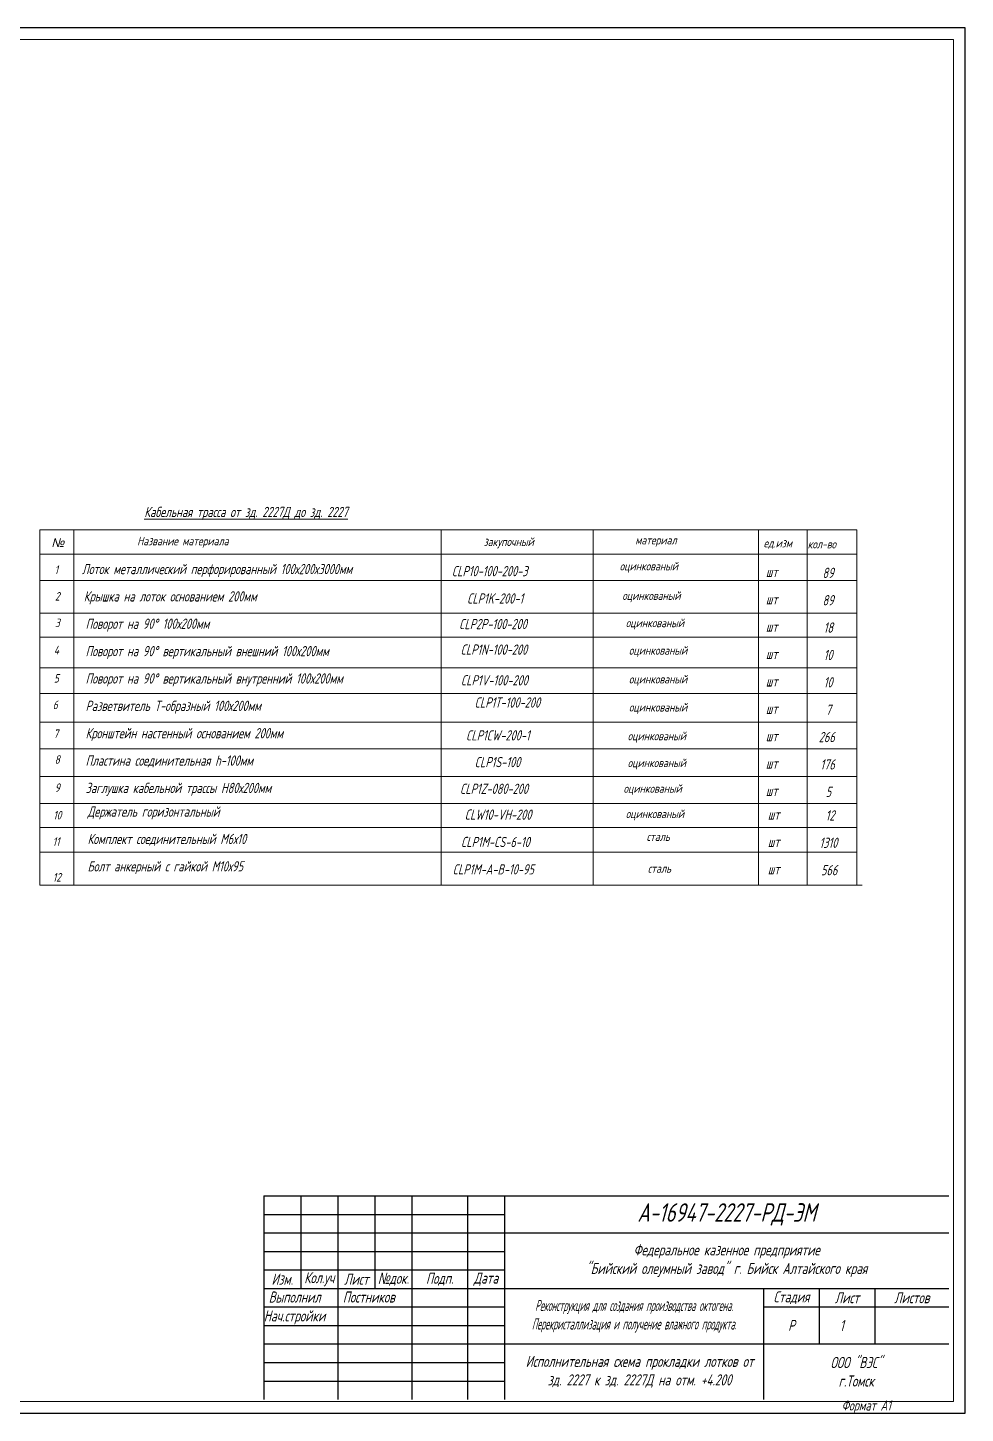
# Model space of a CAD drawing. Header units: millimetres. Extents: x -14296 to 10264, y -13087 to -5602.
# Drawn here: x -6656 to -6254, y -6200 to -5606 of the extents above; entities that cross this region are included whole.
import ezdxf

# ---------------------------------------------------------------- set-up
doc = ezdxf.new("R2010")
doc.units = ezdxf.units.MM
doc.linetypes.add('CENTER2', pattern=[1.125, 0.75, -0.125, 0.125, -0.125])
doc.linetypes.add('K5LT_BASIC', pattern=[0])
for name, color, linetype, lineweight in [('Рамка толстая', 7, 'Continuous', 15), ('Рамка тонкая', 5, 'Continuous', 25), ('Текст', 7, 'Continuous', 20), ('Штампы', 252, 'Continuous', 25), ('ЭлектрооБорудование (Вновь)', 160, 'Continuous', 15)]:
    doc.layers.add(name, color=color, linetype=linetype, lineweight=lineweight)
doc.styles.add('gost shx', font='gost.shx', dxfattribs={"oblique": 15})
doc.styles.add('Simplex', font='simplex.shx', dxfattribs={"width": 0.7, "oblique": 15})

# ---------------------------------------------------------------- blocks, each defined once
blk = doc.blocks.new('A$C551E481E')
at = {"layer": 'Рамка толстая'}
for p, q in [((20, 589), (20, 5)), ((836, 589), (20, 589)), ((836, 5), (836, 589)), ((20, 5), (836, 5))]:
    blk.add_line(p, q, dxfattribs=at)
at = {"layer": 'Рамка тонкая'}
for p, q in [((0, 594), (0, 0)), ((841, 594), (0, 594)), ((841, 0), (841, 594)), ((0, 0), (841, 0))]:
    blk.add_line(p, q, dxfattribs=at)

msp = doc.modelspace()

# ---------------------------------------------------------------- linework, layer by layer
at = {"layer": 'Штампы', "lineweight": 30}
for p, q in [((-6555.26073, -6107.28686), (-6261.55258, -6107.28686)), ((-6555.26073, -6107.28686), (-6555.26073, -6194.6055)), ((-6539.38461, -6107.28686), (-6539.38461, -6146.97715)), ((-6523.5085, -6107.28686), (-6523.5085, -6194.6055)), ((-6507.63238, -6107.28686), (-6507.63238, -6146.97715)), ((-6491.75627, -6107.28686), (-6491.75627, -6194.6055)), ((-6467.94209, -6107.28686), (-6467.94209, -6194.6055)), ((-6452.06598, -6107.28686), (-6452.06598, -6194.6055)), ((-6452.06598, -6123.16297), (-6261.55258, -6123.16297)), ((-6555.26073, -6139.03909), (-6452.06598, -6139.03909)), ((-6555.26073, -6146.97715), (-6261.55258, -6146.97715)), ((-6340.93316, -6146.97715), (-6340.93316, -6194.6055)), ((-6317.11899, -6146.97715), (-6317.11899, -6170.79132)), ((-6293.30482, -6146.97715), (-6293.30482, -6170.79132)), ((-6340.93316, -6154.91521), (-6261.55258, -6154.91521)), ((-6452.06598, -6170.79132), (-6261.55258, -6170.79132))]:
    msp.add_line(p, q, dxfattribs=at)
at = {"layer": 'Штампы', "color": 5}
for p, q in [((-6555.26073, -6115.22492), (-6452.06598, -6115.22492)), ((-6555.26073, -6123.16297), (-6452.06598, -6123.16297)), ((-6555.26073, -6131.10103), (-6452.06598, -6131.10103)), ((-6555.26073, -6154.91521), (-6452.06598, -6154.91521)), ((-6555.26073, -6162.85326), (-6452.06598, -6162.85326)), ((-6555.26073, -6170.79132), (-6452.06598, -6170.79132)), ((-6555.26073, -6178.72938), (-6452.06598, -6178.72938)), ((-6555.26073, -6186.66744), (-6452.06598, -6186.66744))]:
    msp.add_line(p, q, dxfattribs=at)
at = {"layer": 'ЭлектрооБорудование (Вновь)', "color": 7, "linetype": 'K5LT_BASIC', "lineweight": 15, "true_color": 0xffffff}
for p, q in [((-6651.24901, -5974.03061), (-6651.24901, -5821.8022)), ((-6651.24901, -5821.8022), (-6301.03955, -5821.8022)), ((-6636.74729, -5821.8022), (-6651.24901, -5821.8022)), ((-6651.24901, -5821.8022), (-6651.24901, -5832.12586)), ((-6651.24901, -5821.8022), (-6651.24901, -5843.47657)), ((-6651.24901, -5821.8022), (-6651.24901, -5867.79549)), ((-6636.74729, -5974.03061), (-6636.74729, -5821.8022)), ((-6414.08028, -5821.8022), (-6479.26273, -5821.8022)), ((-6479.26273, -5821.8022), (-6479.26273, -5974.03061)), ((-6414.08028, -5974.03061), (-6414.08028, -5821.8022)), ((-6322.25392, -5821.8022), (-6343.18842, -5821.8022)), ((-6343.18842, -5821.8022), (-6343.18842, -5974.03061)), ((-6322.25392, -5974.03061), (-6322.25392, -5821.8022)), ((-6301.03955, -5821.8022), (-6301.03955, -5974.03061)), ((-6651.24901, -5832.12586), (-6301.03955, -5832.12586)), ((-6301.03955, -5832.12586), (-6301.03955, -5845.91133)), ((-6651.24901, -5843.47657), (-6301.03955, -5843.47657)), ((-6301.03955, -5843.47657), (-6301.03955, -5857.41898)), ((-6646.76014, -5857.41898), (-6651.24901, -5857.41898)), ((-6301.03955, -5857.41898), (-6646.76014, -5857.41898)), ((-6651.24901, -5867.79549), (-6301.03955, -5867.79549)), ((-6301.03955, -5867.79549), (-6301.03955, -5880.86612)), ((-6301.03955, -5880.86612), (-6651.24901, -5880.86612)), ((-6651.24901, -5880.86612), (-6651.24901, -5891.9397)), ((-6651.24901, -5891.9397), (-6301.03955, -5891.9397)), ((-6301.03955, -5891.9397), (-6301.03955, -5904.19975)), ((-6301.03955, -5904.19975), (-6651.24901, -5904.19975)), ((-6651.24901, -5904.19975), (-6651.24901, -5915.66882)), ((-6651.24901, -5915.66882), (-6301.03955, -5915.66882)), ((-6301.03955, -5915.66882), (-6301.03955, -5927.53339)), ((-6301.03955, -5927.53339), (-6651.24901, -5927.53339)), ((-6651.24901, -5927.53339), (-6651.24901, -5939.00247)), ((-6651.24901, -5939.00247), (-6301.03955, -5939.00247)), ((-6301.03955, -5939.00247), (-6301.03955, -5949.28508)), ((-6301.03955, -5949.28508), (-6651.24901, -5949.28508)), ((-6651.24901, -5949.28508), (-6651.24901, -5959.96318)), ((-6651.24901, -5959.96318), (-6301.03955, -5959.96318)), ((-6298.76549, -5974.03061), (-6651.24901, -5974.03061)), ((-6479.26273, -5974.03061), (-6636.74729, -5974.03061)), ((-6343.18842, -5974.03061), (-6414.08028, -5974.03061)), ((-6301.03955, -5974.03061), (-6322.25392, -5974.03061))]:
    msp.add_line(p, q, dxfattribs=at)

# ---------------------------------------------------------------- block references
msp.add_blockref('A$C551E481E', (-7095.48982, -6200.4582))

# ---------------------------------------------------------------- texts
at = {"layer": 'Текст', "linetype": 'CENTER2', "lineweight": 15, "style": 'Simplex', "oblique": 15, "width": 0.7}
msp.add_text('1', height=4.76283, dxfattribs=at).set_placement((-6308.3108, -6165.23468))
at = {"layer": 'Текст', "char_height": 4.3995708, "attachment_point": 1, "style": 'Simplex'}
for s, width, heights, insert in [('\\pi26.398;{\\LКабельная трасса от зд. 2227Д до зд. 2227}', 170.1956818, [0], (-6632.87059, -5811.8696)), ('Лоток металлический перфорированный 100х200х3000мм', 143.9345281, [0], (-6633.23393, -5836.34648)), ('\\pi-5.02027;CLP10-100-200-3', 35, [0], (-6469.6371, -5837.24532)), ('\\pi7.4691;шт', 20, [0], (-6347.46122, -5837.57457)), ('\\pi7.26061;89', 20, [0], (-6322.98473, -5837.97858)), ('Крышка на лоток основанием 200мм', 129, [0], (-6632.42225, -5848.06397)), ('\\pi1.50576;CLP1K-200-1', 35, [0], (-6469.6371, -5848.9775)), ('\\pi7.4691;шт', 20, [0], (-6347.46122, -5849.30676)), ('\\pi7.26061;89', 20, [0], (-6322.98473, -5849.71077)), ('Поворот на 90%%D 100х200мм', 129, [0], (-6631.64258, -5859.79618)), ('\\pi-1.90162;CLP2P-100-200', 35, [0], (-6469.6371, -5859.92769)), ('\\pi7.4691;шт', 20, [0], (-6347.46122, -5861.03895)), ('\\pi7.73495;18', 20, [0], (-6322.98473, -5861.44295)), ('Поворот на 90%%D вертикальный внешний 100х200мм', 129, [0], (-6631.64258, -5871.52837)), ('\\pi-1.68165;CLP1N-100-200', 35, [0], (-6469.24576, -5870.87787)), ('\\pi7.4691;шт', 20, [0], (-6347.46122, -5872.77114)), ('\\pi7.76301;10', 20, [0], (-6322.98473, -5873.17514)), ('Поворот на 90%%D вертикальный внутренний 100х200мм', 140.8787112, [0], (-6631.64258, -5883.26056)), ('\\pi-1.53499;CLP1V-100-200', 35, [0], (-6469.24576, -5884.04333)), ('\\pi7.4691;шт', 20, [0], (-6347.46122, -5884.50333)), ('\\pi7.76301;10', 20, [0], (-6322.98473, -5884.90733)), ('Разветвитель Т-образный 100х200мм', 129, [0], (-6631.64258, -5894.99275)), ('\\pi4.7203;CLP1Т-100-200', 35, [0], (-6469.63706, -5893.56025)), ('\\pi7.4691;шт', 20, [0], (-6347.46122, -5896.23551)), ('\\pi8.67731;7', 20, [0], (-6322.98473, -5896.63952)), ('Кронштейн настенный основанием 200мм', 129, [0], (-6631.64258, -5906.72494)), ('\\pi-0.25407;CLP1CW-200-1', 35, [0], (-6468.32499, -5907.65132)), ('\\pi7.4691;шт', 20, [0], (-6347.46122, -5907.9677)), ('\\pi5.68181;266', 20, [0], (-6322.98473, -5908.37171)), ('Пластина соединительная h-100мм', 129, [0], (-6631.64258, -5918.45713)), ('\\pi4.77106;CLP1S-100', 35, [0], (-6469.63706, -5919.10372)), ('\\pi7.4691;шт', 20, [0], (-6347.46122, -5919.69989)), ('\\pi6.34175;176', 20, [0], (-6322.98473, -5920.1039)), ('Заглушка кабельной трассы Н80х200мм', 129, [0], (-6631.64258, -5930.18932)), ('\\pi-1.8283;CLP1Z-080-200', 35, [0], (-6469.3357, -5930.56278)), ('\\pi7.4691;шт', 20, [0], (-6347.46122, -5931.43208)), ('\\pi8.64293;5', 20, [0], (-6322.98473, -5931.83609)), ('Держатель горизонтальный', 129, [0], (-6630.79983, -5940.32746)), ('\\pi-0.72841;CLW10-VH-200', 35, [0], (-6468.403, -5941.63195)), ('\\pi7.4691;шт', 20, [0], (-6346.61846, -5941.57022)), ('\\pi7.76301;12', 20, [0], (-6322.14198, -5941.97423)), ('Комплект соединительный М6х10', 129, [0], (-6630.79983, -5952.05965)), ('\\pi-2.34158;CLP1M-CS-6-10', 35, [0], (-6468.403, -5953.36414)), ('\\pi7.4691;шт', 20, [0], (-6346.61846, -5953.30241)), ('\\pi5.12327;1310', 20, [3], (-6322.14198, -5953.70642)), ('Болт анкерный с гайкой М10х95', 129, [0], (-6630.79983, -5963.79184)), ('\\pi-5.90018;CLP1M-A-B-10-95', 35, [0], (-6468.403, -5965.09632)), ('\\pi7.4691;шт', 20, [0], (-6346.61846, -5965.0346)), ('\\pi5.79408;566', 20, [0], (-6322.14198, -5965.43861))]:
    msp.add_mtext_dynamic_manual_height_columns(s, width=width, gutter_width=12.5, heights=heights, dxfattribs=dict(at, insert=insert))
at = {"layer": 'Текст', "lineweight": 15, "insert": (-6356.80928, -6115.22492), "char_height": 7.938058, "width": 190.5133915, "attachment_point": 5, "style": 'Simplex'}
msp.add_mtext('А-16947-2227-РД-ЭМ', dxfattribs=at)
at = {"layer": 'Текст', "style": 'Simplex'}
for s, insert, char_height, width, attachment_point in [('Федеральное казенное предприятие\\P"Бийский олеумный завод" г. Бийск Алтайского края', (-6356.80928, -6135.07006), 4.7628348, 190.5133915, 5), ('Изм.', (-6547.32267, -6143.00812), 4.762835, 15.876116, 5), ('Кол.уч', (-6531.44656, -6143.00812), 4.762835, 15.876116, 5), ('Лист', (-6515.57044, -6143.00812), 4.762835, 15.876116, 5), ('{\\fArial|b0|i0|c204|p34;\\W0.7;№\\Fsimplex|c204;док.}', (-6499.69432, -6143.00812), 4.7628348, 15.876116, 5), ('Подп.', (-6479.84918, -6143.00812), 4.762835, 23.8141739, 5), ('{\\W0.7;Дата}', (-6460.00403, -6143.00812), 4.7628348, 15.876116, 5), ('Выполнил', (-6553.13609, -6150.66075), 4.762835, 28.5770087, 4), ('Постников', (-6521.38386, -6150.66075), 4.762835, 28.5770087, 4), ('{\\W0.7;Стадия}', (-6329.02608, -6150.94618), 4.7628348, 23.8141739, 5), ('{\\W0.5;Реконструкция для создания производства октогена.\\PПерекристаллизация и получение влажного продукта.}', (-6396.49957, -6158.88424), 4.7628348, 111.1328117, 5), ('Лист', (-6305.2119, -6150.94618), 4.762835, 23.8141739, 5), ('Листов', (-6277.4287, -6150.94618), 4.762835, 31.7522319, 5), ('Нач.стройки', (-6555.26072, -6159.39922), 4.7628348, 28.5770087, 4), ('Р', (-6329.02608, -6162.85326), 4.76283, 23.8141739, 5), ('\\pl4.76283;Исполнительная схема прокладки лотков от зд. 2227 к зд. 2227Д на отм. +4.200', (-6396.49957, -6182.69841), 4.7628348, 111.1328117, 5), ('{\\C7;ООО "ВЭС"\\Pг.Томск}', (-6301.24287, -6182.69841), 4.7628348, 79.3805798, 5), ('Формат А1', (-6296.95653, -6197.7278), 4.360177, 72.6696241, 5)]:
    msp.add_mtext(s, dxfattribs=dict(at, insert=insert, char_height=char_height, width=width, attachment_point=attachment_point))
at = {"layer": 'ЭлектрооБорудование (Вновь)', "color": 7, "linetype": 'K5LT_BASIC', "lineweight": 15, "true_color": 0xffffff, "char_height": 3.666309, "attachment_point": 1, "style": 'gost shx'}
for s, width, insert in [('{\\fArial|b0|i0|c204|p34;№}', 2.39087, (-6646.35978, -5825.4432)), ('Название материала', 65.5068846, (-6609.5363, -5824.71507)), ('закупочный', 3.0028064, (-6461.00363, -5825.01123)), ('ед.изм', 24.7678777, (-6340.96129, -5825.60907)), ('кол-во', 4.0012735, (-6322.06407, -5826.03435)), ('оцинкованый', 67.2745725, (-6402.65552, -5835.46082)), ('оцинкованый', 67.2745725, (-6401.54667, -5848.12821)), ('оцинкованый', 67.2745725, (-6400.0454, -5859.81662)), ('оцинкованый', 67.2745725, (-6398.70509, -5871.60187)), ('оцинкованый', 67.2745725, (-6398.70509, -5883.92281)), ('оцинкованый', 67.2745725, (-6398.70509, -5895.97591)), ('оцинкованый', 67.2745725, (-6399.2412, -5908.29685)), ('оцинкованый', 67.2745725, (-6399.2412, -5919.81427)), ('оцинкованый', 67.2745725, (-6401.01678, -5930.80085)), ('оцинкованый', 67.2745725, (-6400.04161, -5941.66534))]:
    msp.add_mtext_dynamic_manual_height_columns(s, width=width, gutter_width=12.5, heights=[0], dxfattribs=dict(at, insert=insert))
at = {"layer": 'ЭлектрооБорудование (Вновь)', "color": 7, "linetype": 'K5LT_BASIC', "lineweight": 15, "true_color": 0xffffff, "attachment_point": 1, "style": 'gost shx'}
for s, insert, char_height in [('материал', (-6395.97588, -5824.32469), 3.666309), ('1', (-6644.94061, -5836.99792), 3.66631), ('2', (-6644.78494, -5848.41733), 3.66631), ('3', (-6644.78494, -5859.77048), 3.66631), ('4', (-6645.25191, -5871.4347), 3.66631), ('5', (-6645.25191, -5883.56548), 3.66631), ('6', (-6645.71883, -5894.91865), 3.66631), ('7', (-6645.43266, -5907.32359), 3.66631), ('8', (-6644.93093, -5918.37098), 3.66631), ('9', (-6644.88, -5930.44677), 3.66631), ('10', (-6645.52454, -5942.22499), 3.666309), ('11', (-6645.7836, -5953.58507), 3.666309), ('сталь', (-6391.1417, -5951.45973), 3.666309), ('12', (-6645.72057, -5968.8628), 3.666309), ('сталь', (-6390.5997, -5965.07116), 3.666309)]:
    msp.add_mtext(s, dxfattribs=dict(at, insert=insert, char_height=char_height))

doc.saveas('drawing.dxf')
